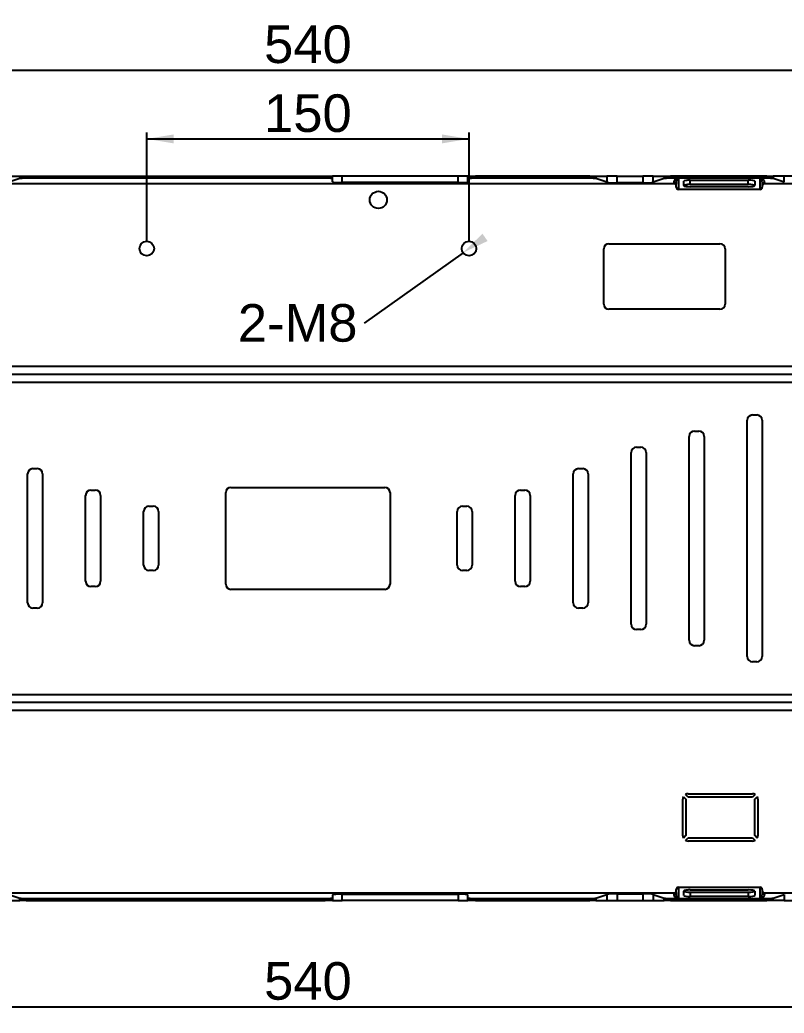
# Model space of a CAD drawing. Header units: millimetres. Extents: x 5415 to 7815, y 1596 to 3293.
# Drawn here: x 7013.6 to 7369.4, y 2325.8 to 2788.5 of the extents above; entities that cross this region are included whole.
import ezdxf

# ---------------------------------------------------------------- set-up
doc = ezdxf.new("R2010")
doc.units = ezdxf.units.MM
doc.styles.get("Standard").update_dxf_attribs({"font": 'arial.ttf'})
doc.dimstyles.new('UDM_1-5', dxfattribs={"dimscale": 5, "dimtxt": 3.5, "dimasz": 2.5, "dimexe": 0.6, "dimexo": 0.6, "dimtad": 1, "dimtoh": 1, "dimzin": 9, "dimdsep": 46, "dimtxsty": 'Standard', "dimcen": 0, "dimclrd": 2, "dimclre": 2, "dimclrt": 2, "dimadec": 0, "dimazin": 2, "dimtfac": 1, "dimtofl": 0, "dimtmove": 0, "dimatfit": 3, "dimfxl": 1, "dimarcsym": 0})

# ---------------------------------------------------------------- blocks, each defined once
blk = doc.blocks.new('*D21')
at = {"color": 2}
for p, q in [((6877.69, 2698.18), (6877.69, 2768.15)), ((7417.69, 2698.18), (7417.69, 2768.15)), ((6877.69, 2765.15), (7417.69, 2765.15))]:
    blk.add_line(p, q, dxfattribs=at)
for points in [[(6877.69, 2765.15), (6890.19, 2763.06), (6890.19, 2767.23)], [(7417.69, 2765.15), (7405.19, 2767.23), (7405.19, 2763.06)]]:
    blk.add_solid(points, dxfattribs=at)
at = {"color": 2, "insert": (7147.69, 2777.02), "char_height": 17.5, "attachment_point": 5}
blk.add_mtext('540', dxfattribs=at)
blk = doc.blocks.new('*D24')
at = {"color": 2}
for p, q in [((6877.69, 2405.23), (6877.69, 2325.82)), ((7417.69, 2405.23), (7417.69, 2325.82)), ((6877.69, 2328.82), (7417.69, 2328.82))]:
    blk.add_line(p, q, dxfattribs=at)
for points in [[(6877.69, 2328.82), (6890.19, 2326.73), (6890.19, 2330.9)], [(7417.69, 2328.82), (7405.19, 2330.9), (7405.19, 2326.73)]]:
    blk.add_solid(points, dxfattribs=at)
at = {"color": 2, "insert": (7147.69, 2340.69), "char_height": 17.5, "attachment_point": 5}
blk.add_mtext('540', dxfattribs=at)
blk = doc.blocks.new('*D28')
at = {"color": 2}
for p, q in [((7072.69, 2684.98), (7072.69, 2736.05)), ((7222.69, 2684.98), (7222.69, 2736.05)), ((7072.69, 2733.05), (7222.69, 2733.05))]:
    blk.add_line(p, q, dxfattribs=at)
for points in [[(7072.69, 2733.05), (7085.19, 2730.97), (7085.19, 2735.13)], [(7222.69, 2733.05), (7210.19, 2735.13), (7210.19, 2730.97)]]:
    blk.add_solid(points, dxfattribs=at)
at = {"color": 2, "insert": (7147.69, 2744.93), "char_height": 17.5, "attachment_point": 5}
blk.add_mtext('150', dxfattribs=at)
blk = doc.blocks.new('*D32')
at = {"color": 2}
blk.add_line((7219.9, 2680.03), (7173.87, 2647.23), dxfattribs=at)
blk.add_solid([(7219.9, 2680.03), (7231.34, 2685.49), (7228.95, 2688.91)], dxfattribs=at)
at = {"color": 2, "insert": (7142.92, 2647.23), "char_height": 17.5, "attachment_point": 5}
blk.add_mtext('2-M8', dxfattribs=at)

msp = doc.modelspace()

# ---------------------------------------------------------------- linework, layer by layer
at = {"color": 7, "linetype": 'Continuous', "lineweight": 25}
for p, q in [((7318.191, 2712.134), (6977.691, 2712.134)), ((7008.485, 2715.733), (7013.595, 2715.733)), ((7013.595, 2714.538), (7008.485, 2712.87)), ((7013.595, 2715.733), (7013.595, 2714.538)), ((7013.595, 2715.733), (7016.493, 2715.733)), ((7016.493, 2715.733), (7016.493, 2714.733)), ((7016.493, 2715.733), (7155.691, 2715.733)), ((7155.691, 2714.733), (7016.493, 2714.733)), ((7155.691, 2715.733), (7155.691, 2714.733)), ((7155.691, 2715.733), (7159.191, 2715.733)), ((7159.191, 2713.092), (7159.191, 2715.733)), ((7163.691, 2715.733), (7159.191, 2715.733)), ((7163.691, 2712.698), (7163.691, 2715.733)), ((7217.691, 2715.733), (7163.691, 2715.733)), ((7217.691, 2712.698), (7163.691, 2712.698)), ((7217.691, 2712.698), (7217.691, 2715.733)), ((7222.191, 2715.733), (7217.691, 2715.733)), ((7222.191, 2713.092), (7222.191, 2715.733)), ((7222.191, 2715.733), (7225.691, 2715.733)), ((7225.691, 2715.733), (7225.691, 2714.733)), ((7278.889, 2715.733), (7225.691, 2715.733)), ((7278.889, 2714.733), (7225.691, 2714.733)), ((7278.889, 2714.733), (7278.889, 2715.733)), ((7278.889, 2715.733), (7281.787, 2715.733)), ((7281.787, 2715.733), (7281.787, 2714.538)), ((7281.787, 2715.733), (7286.897, 2715.733)), ((7286.897, 2712.87), (7281.787, 2714.538)), ((7286.897, 2715.733), (7286.897, 2712.87)), ((7291.726, 2715.733), (7286.897, 2715.733)), ((7291.726, 2712.545), (7291.726, 2715.733)), ((7291.726, 2715.733), (7303.655, 2715.733)), ((7303.655, 2712.545), (7291.726, 2712.545)), ((7303.655, 2715.733), (7303.655, 2712.545)), ((7308.485, 2715.733), (7303.655, 2715.733)), ((7308.485, 2712.87), (7308.485, 2715.733)), ((7308.485, 2715.733), (7313.595, 2715.733)), ((7313.595, 2714.538), (7308.485, 2712.87)), ((7313.595, 2715.733), (7313.595, 2714.538)), ((7313.595, 2715.733), (7316.493, 2715.733)), ((7316.493, 2715.733), (7316.493, 2714.733)), ((7361.389, 2715.733), (7316.493, 2715.733)), ((7320.068, 2714.733), (7316.493, 2714.733)), ((7318.191, 2712.134), (7318.191, 2712.736)), ((7319.191, 2711.13), (7319.191, 2711.74)), ((7358.314, 2714.733), (7320.068, 2714.733)), ((7320.191, 2714.725), (7320.191, 2709.496)), ((7322.691, 2711.29), (7322.691, 2713.294)), ((7325.691, 2713.817), (7352.691, 2713.817)), ((7325.691, 2711.817), (7325.691, 2713.817)), ((7352.691, 2711.817), (7325.691, 2711.817)), ((7352.691, 2711.817), (7352.691, 2713.817)), ((7355.691, 2713.294), (7355.691, 2711.29)), ((7358.191, 2709.496), (7358.191, 2714.725)), ((7361.389, 2714.733), (7358.314, 2714.733)), ((7359.191, 2711.74), (7359.191, 2711.13)), ((7360.191, 2712.736), (7360.191, 2712.134)), ((7427.518, 2712.134), (7360.191, 2712.134)), ((7361.389, 2714.733), (7361.389, 2715.733)), ((7361.389, 2715.733), (7364.287, 2715.733)), ((7364.287, 2715.733), (7364.287, 2714.538)), ((7369.397, 2715.733), (7364.287, 2715.733)), ((7369.397, 2712.87), (7364.287, 2714.538)), ((7369.397, 2712.87), (7369.397, 2715.733)), ((7374.226, 2715.733), (7369.397, 2715.733)), ((7319.191, 2710.511), (7319.191, 2711.13)), ((7358.191, 2709.496), (7320.191, 2709.496)), ((7352.691, 2710.767), (7325.691, 2710.767)), ((7359.191, 2711.13), (7359.191, 2710.511)), ((7287.841, 2684.233), (7339.541, 2684.233)), ((7285.441, 2656.133), (7285.441, 2681.833)), ((7341.941, 2681.833), (7341.941, 2656.133)), ((7339.541, 2653.733), (7287.841, 2653.733)), ((6851.289, 2627.25), (7444.092, 2627.25)), ((7444.025, 2623.337), (6851.357, 2623.337)), ((7443.961, 2619.651), (6851.42, 2619.651)), ((7352.191, 2491.983), (7352.191, 2601.983)), ((7354.691, 2604.483), (7356.691, 2604.483)), ((7359.191, 2601.983), (7359.191, 2491.983)), ((7327.691, 2596.983), (7329.691, 2596.983)), ((7325.191, 2499.483), (7325.191, 2594.483)), ((7332.191, 2594.483), (7332.191, 2499.483)), ((7298.191, 2506.983), (7298.191, 2586.983)), ((7300.691, 2589.483), (7302.691, 2589.483)), ((7305.191, 2586.983), (7305.191, 2506.983)), ((7019.691, 2579.483), (7021.691, 2579.483)), ((7273.691, 2579.483), (7275.691, 2579.483)), ((7017.191, 2516.983), (7017.191, 2576.983)), ((7024.191, 2576.983), (7024.191, 2516.983)), ((7271.191, 2516.983), (7271.191, 2576.983)), ((7278.191, 2576.983), (7278.191, 2516.983)), ((7046.691, 2569.483), (7048.691, 2569.483)), ((7109.441, 2525.633), (7109.441, 2568.333)), ((7111.841, 2570.733), (7183.541, 2570.733)), ((7185.941, 2568.333), (7185.941, 2525.633)), ((7246.691, 2569.483), (7248.691, 2569.483)), ((7044.191, 2526.983), (7044.191, 2566.983)), ((7051.191, 2566.983), (7051.191, 2526.983)), ((7244.191, 2526.983), (7244.191, 2566.983)), ((7251.191, 2566.983), (7251.191, 2526.983)), ((7071.191, 2534.483), (7071.191, 2559.483)), ((7073.691, 2561.983), (7075.691, 2561.983)), ((7078.191, 2559.483), (7078.191, 2534.483)), ((7217.191, 2534.483), (7217.191, 2559.483)), ((7219.691, 2561.983), (7221.691, 2561.983)), ((7224.191, 2559.483), (7224.191, 2534.483)), ((7075.691, 2531.983), (7073.691, 2531.983)), ((7221.691, 2531.983), (7219.691, 2531.983)), ((7048.691, 2524.483), (7046.691, 2524.483)), ((7183.541, 2523.233), (7111.841, 2523.233)), ((7248.691, 2524.483), (7246.691, 2524.483)), ((7021.691, 2514.483), (7019.691, 2514.483)), ((7275.691, 2514.483), (7273.691, 2514.483)), ((7302.691, 2504.483), (7300.691, 2504.483)), ((7329.691, 2496.983), (7327.691, 2496.983)), ((7356.691, 2489.483), (7354.691, 2489.483)), ((6851.42, 2474.314), (7443.961, 2474.314)), ((7444.092, 2466.715), (6851.289, 2466.715)), ((6851.357, 2470.628), (7444.025, 2470.628)), ((7322.191, 2408.483), (7322.191, 2425.483)), ((7322.474, 2426.639), (7323.691, 2425.422)), ((7324.751, 2426.483), (7323.535, 2427.699)), ((7323.691, 2425.422), (7323.691, 2408.543)), ((7324.691, 2427.983), (7354.691, 2427.983)), ((7354.63, 2426.483), (7324.751, 2426.483)), ((7355.847, 2427.699), (7354.63, 2426.483)), ((7355.691, 2425.422), (7356.907, 2426.639)), ((7355.691, 2408.543), (7355.691, 2425.422)), ((7357.191, 2425.483), (7357.191, 2408.483)), ((7323.691, 2408.543), (7322.474, 2407.327)), ((7323.535, 2406.266), (7324.751, 2407.483)), ((7354.691, 2405.983), (7324.691, 2405.983)), ((7324.751, 2407.483), (7354.63, 2407.483)), ((7354.63, 2407.483), (7355.847, 2406.266)), ((7356.907, 2407.327), (7355.691, 2408.543)), ((7319.191, 2382.835), (7319.191, 2383.454)), ((7320.191, 2384.469), (7320.191, 2379.24)), ((7320.191, 2384.469), (7358.191, 2384.469)), ((7325.691, 2383.198), (7352.691, 2383.198)), ((7358.191, 2379.24), (7358.191, 2384.469)), ((7359.191, 2383.454), (7359.191, 2382.835)), ((6977.691, 2381.831), (7318.191, 2381.831)), ((7008.485, 2381.096), (7013.595, 2379.427)), ((7008.485, 2378.233), (7013.595, 2378.233)), ((7013.595, 2378.233), (7013.595, 2379.427)), ((7016.493, 2378.233), (7013.595, 2378.233)), ((7016.493, 2379.233), (7155.691, 2379.233)), ((7016.493, 2379.233), (7016.493, 2378.233)), ((7016.493, 2378.233), (7155.691, 2378.233)), ((7155.691, 2378.233), (7155.691, 2379.233)), ((7159.191, 2378.233), (7155.691, 2378.233)), ((7159.191, 2380.873), (7159.191, 2378.233)), ((7159.191, 2378.233), (7163.691, 2378.233)), ((7163.691, 2381.267), (7217.691, 2381.267)), ((7163.691, 2378.233), (7163.691, 2381.267)), ((7217.691, 2378.233), (7163.691, 2378.233)), ((7217.691, 2381.267), (7217.691, 2378.233)), ((7217.691, 2378.233), (7222.191, 2378.233)), ((7222.191, 2378.233), (7222.191, 2380.873)), ((7225.691, 2378.233), (7222.191, 2378.233)), ((7225.691, 2379.233), (7278.889, 2379.233)), ((7225.691, 2379.233), (7225.691, 2378.233)), ((7225.691, 2378.233), (7278.889, 2378.233)), ((7278.889, 2378.233), (7278.889, 2379.233)), ((7281.787, 2378.233), (7278.889, 2378.233)), ((7281.787, 2379.427), (7286.897, 2381.096)), ((7281.787, 2379.427), (7281.787, 2378.233)), ((7281.787, 2378.233), (7286.897, 2378.233)), ((7286.897, 2381.096), (7286.897, 2378.233)), ((7286.897, 2378.233), (7291.726, 2378.233)), ((7291.726, 2381.42), (7303.655, 2381.42)), ((7291.726, 2381.42), (7291.726, 2378.233)), ((7291.726, 2378.233), (7303.655, 2378.233)), ((7303.655, 2381.42), (7303.655, 2378.233)), ((7303.655, 2378.233), (7308.485, 2378.233)), ((7308.485, 2381.096), (7313.595, 2379.427)), ((7308.485, 2381.096), (7308.485, 2378.233)), ((7308.485, 2378.233), (7313.595, 2378.233)), ((7313.595, 2378.233), (7313.595, 2379.427)), ((7316.493, 2378.233), (7313.595, 2378.233)), ((7316.493, 2379.233), (7320.068, 2379.233)), ((7316.493, 2379.233), (7316.493, 2378.233)), ((7316.493, 2378.233), (7361.389, 2378.233)), ((7318.191, 2381.229), (7318.191, 2381.831)), ((7319.191, 2382.225), (7319.191, 2382.835)), ((7320.068, 2379.233), (7358.314, 2379.233)), ((7322.691, 2380.671), (7322.691, 2382.675)), ((7325.691, 2382.148), (7325.691, 2380.148)), ((7325.691, 2382.148), (7352.691, 2382.148)), ((7352.691, 2380.148), (7325.691, 2380.148)), ((7352.691, 2382.148), (7352.691, 2380.148)), ((7355.691, 2382.675), (7355.691, 2380.671)), ((7358.314, 2379.233), (7361.389, 2379.233)), ((7359.191, 2382.835), (7359.191, 2382.225)), ((7360.191, 2381.831), (7360.191, 2381.229)), ((7360.191, 2381.831), (7427.518, 2381.831)), ((7361.389, 2378.233), (7361.389, 2379.233)), ((7364.287, 2378.233), (7361.389, 2378.233)), ((7364.287, 2379.427), (7369.397, 2381.096)), ((7364.287, 2378.233), (7364.287, 2379.427)), ((7369.397, 2378.233), (7364.287, 2378.233)), ((7369.397, 2381.096), (7369.397, 2378.233)), ((7369.397, 2378.233), (7374.226, 2378.233))]:
    msp.add_line(p, q, dxfattribs=at)
for centre, radius in [((7180.491, 2704.633), 4), ((7072.691, 2681.983), 3.4), ((7222.691, 2681.983), 3.4)]:
    msp.add_circle(centre, radius, dxfattribs=at)
for centre, radius, start, end in [((7318.193, 2711.738), 0.998, 0.10943, 90.10901), ((7360.189, 2711.738), 0.998, 89.89099, 179.89057), ((7287.841, 2681.833), 2.4, 90, 180), ((7339.541, 2681.833), 2.4, 0, 90), ((7287.841, 2656.133), 2.4, 180, 270), ((7339.541, 2656.133), 2.4, 270, 0), ((7354.691, 2601.983), 2.5, 90, 180), ((7356.691, 2601.983), 2.5, 0, 90), ((7327.691, 2594.483), 2.5, 90, 180), ((7329.691, 2594.483), 2.5, 0, 90), ((7300.691, 2586.983), 2.5, 90, 180), ((7302.691, 2586.983), 2.5, 0, 90), ((7019.691, 2576.983), 2.5, 90, 180), ((7021.691, 2576.983), 2.5, 0, 90), ((7273.691, 2576.983), 2.5, 90, 180), ((7275.691, 2576.983), 2.5, 0, 90), ((7046.691, 2566.983), 2.5, 90, 180), ((7048.691, 2566.983), 2.5, 0, 90), ((7111.841, 2568.333), 2.4, 90, 180), ((7183.541, 2568.333), 2.4, 0, 90), ((7246.691, 2566.983), 2.5, 90, 180), ((7248.691, 2566.983), 2.5, 0, 90), ((7073.691, 2559.483), 2.5, 90, 180), ((7075.691, 2559.483), 2.5, 0, 90), ((7219.691, 2559.483), 2.5, 90, 180), ((7221.691, 2559.483), 2.5, 0, 90), ((7073.691, 2534.483), 2.5, 180, 270), ((7075.691, 2534.483), 2.5, 270, 0), ((7219.691, 2534.483), 2.5, 180, 270), ((7221.691, 2534.483), 2.5, 270, 0), ((7046.691, 2526.983), 2.5, 180, 270), ((7048.691, 2526.983), 2.5, 270, 0), ((7246.691, 2526.983), 2.5, 180, 270), ((7248.691, 2526.983), 2.5, 270, 0), ((7111.841, 2525.633), 2.4, 180, 270), ((7183.541, 2525.633), 2.4, 270, 0), ((7019.691, 2516.983), 2.5, 180, 270), ((7021.691, 2516.983), 2.5, 270, 0), ((7273.691, 2516.983), 2.5, 180, 270), ((7275.691, 2516.983), 2.5, 270, 0), ((7300.691, 2506.983), 2.5, 180, 270), ((7302.691, 2506.983), 2.5, 270, 0), ((7327.691, 2499.483), 2.5, 180, 270), ((7329.691, 2499.483), 2.5, 270, 0), ((7354.691, 2491.983), 2.5, 180, 270), ((7356.691, 2491.983), 2.5, 270, 0), ((7324.691, 2425.483), 2.5, 152.4576, 180), ((7324.691, 2425.483), 2.5, 90, 117.5424), ((7354.691, 2425.483), 2.5, 62.4576, 90), ((7354.691, 2425.483), 2.5, 0, 27.5424), ((7324.691, 2408.483), 2.5, 180, 207.5424), ((7324.691, 2408.483), 2.5, 242.4576, 270), ((7354.691, 2408.483), 2.5, 270, 297.5424), ((7354.691, 2408.483), 2.5, 332.4576, 0), ((7318.193, 2382.227), 0.998, 269.89099, 359.89057), ((7360.189, 2382.227), 0.998, 180.10943, 270.10901)]:
    msp.add_arc(centre, radius, start, end, dxfattribs=at)
for centre, major_axis, ratio, start_param, end_param in [((7016.493, 2714.47), (3, 0), 0.0874887, 1.5707963, 2.8797933), ((7155.691, 2714.426), (3.5, 0), 0.0874887, 0, 1.5707963), ((7163.691, 2713.092), (4.5, 0), 0.0874887, 3.1415927, 4.712389), ((7217.691, 2713.092), (4.5, 0), 0.0874887, 4.712389, 0), ((7225.691, 2714.426), (3.5, 0), 0.0874887, 1.5707963, 3.1415927), ((7278.889, 2714.47), (3, 0), 0.0874887, 0.2617994, 1.5707963), ((7291.726, 2712.983), (5, 0), 0.0874887, 3.403392, 4.712389), ((7303.655, 2712.983), (5, 0), 0.0874887, 4.712389, 6.0213859), ((7316.493, 2714.47), (3, 0), 0.0874887, 1.5707963, 2.8797933), ((7318.191, 2711.13), (0, -1.004), 0.9961947, 1.5707963, 3.1415927), ((7325.691, 2713.294), (3, 0), 0.1743115, 1.5707963, 3.1415927), ((7325.691, 2711.294), (3, 0), 0.1743115, 1.5707963, 3.1415927), ((7352.691, 2713.294), (3, 0), 0.1743115, 0, 1.5707963), ((7352.691, 2711.294), (3, 0), 0.1743115, 0, 1.5707963), ((7360.191, 2711.13), (0, 1.004), 0.9961947, 0, 1.5707963), ((7361.389, 2714.47), (3, 0), 0.0874887, 0.2617994, 1.5707963), ((7320.191, 2710.511), (0, 1.015), 0.9848078, 1.5707963, 3.1415927), ((7325.691, 2711.29), (3, 0), 0.1743115, 3.1415927, 4.712389), ((7352.691, 2711.29), (3, 0), 0.1743115, 4.712389, 0), ((7358.191, 2710.511), (0, 1.015), 0.9848078, 3.1415927, 4.712389), ((7320.191, 2383.454), (0, -1.015), 0.9848078, 3.1415927, 4.712389), ((7325.691, 2382.675), (3, 0), 0.1743115, 1.5707963, 3.1415927), ((7352.691, 2382.675), (3, 0), 0.1743115, 0, 1.5707963), ((7358.191, 2383.454), (0, -1.015), 0.9848078, 1.5707963, 3.1415927), ((7016.493, 2379.495), (3, 0), 0.0874887, 3.403392, 4.712389), ((7155.691, 2379.539), (3.5, 0), 0.0874887, 4.712389, 0), ((7163.691, 2380.873), (4.5, 0), 0.0874887, 1.5707963, 3.1415927), ((7217.691, 2380.873), (4.5, 0), 0.0874887, 0, 1.5707963), ((7225.691, 2379.539), (3.5, 0), 0.0874887, 3.1415927, 4.712389), ((7278.889, 2379.495), (3, 0), 0.0874887, 4.712389, 6.0213859), ((7291.726, 2380.982), (5, 0), 0.0874887, 1.5707963, 2.8797933), ((7303.655, 2380.982), (5, 0), 0.0874887, 0.2617994, 1.5707963), ((7316.493, 2379.495), (3, 0), 0.0874887, 3.403392, 4.712389), ((7318.191, 2382.835), (0, -1.004), 0.9961947, 0, 1.5707963), ((7325.691, 2382.671), (3, 0), 0.1743115, 3.1415927, 4.712389), ((7325.691, 2380.671), (3, 0), 0.1743115, 3.1415927, 4.712389), ((7352.691, 2382.671), (3, 0), 0.1743115, 4.712389, 0), ((7352.691, 2380.671), (3, 0), 0.1743115, 4.712389, 0), ((7360.191, 2382.835), (0, -1.004), 0.9961947, 4.712389, 0), ((7361.389, 2379.495), (3, 0), 0.0874887, 4.712389, 6.0213859)]:
    msp.add_ellipse(centre, major_axis=major_axis, ratio=ratio, start_param=start_param, end_param=end_param, dxfattribs=at)
for points, knots in [([(7318.191, 2712.736), (7318.202, 2712.896), (7318.223, 2713.212), (7318.399, 2713.669), (7318.662, 2714.052), (7318.978, 2714.343), (7319.296, 2714.535), (7319.585, 2714.653), (7319.841, 2714.707), (7319.967, 2714.725), (7320.037, 2714.73), (7320.068, 2714.733)], [0, 0, 0, 0, 0.2380178, 0.4713073, 0.6809453, 0.8093917, 0.9072263, 0.9694007, 0.9879405, 0.9947002, 1, 1, 1, 1]), ([(7319.191, 2711.74), (7319.228, 2712.444), (7319.277, 2713.37), (7319.661, 2714.347), (7319.928, 2714.634), (7320.061, 2714.703), (7320.129, 2714.72), (7320.162, 2714.724), (7320.179, 2714.725), (7320.187, 2714.725), (7320.191, 2714.725)], [0, 0, 0, 0, 0.7046346, 0.9269917, 0.980052, 0.9937793, 0.9976365, 0.9989414, 0.9994885, 1, 1, 1, 1]), ([(7320.191, 2714.725), (7320.183, 2714.726), (7320.167, 2714.728), (7320.126, 2714.732), (7320.091, 2714.732), (7320.068, 2714.733)], [0, 0, 0, 0, 0.2349468, 0.4737393, 1, 1, 1, 1]), ([(7358.314, 2714.733), (7358.29, 2714.732), (7358.256, 2714.732), (7358.215, 2714.728), (7358.199, 2714.726), (7358.191, 2714.725)], [0, 0, 0, 0, 0.5262607, 0.7650532, 1, 1, 1, 1]), ([(7358.191, 2714.725), (7358.195, 2714.725), (7358.203, 2714.725), (7358.22, 2714.724), (7358.253, 2714.72), (7358.321, 2714.703), (7358.453, 2714.634), (7358.721, 2714.347), (7359.105, 2713.37), (7359.154, 2712.444), (7359.191, 2711.74)], [0, 0, 0, 0, 0.0005115, 0.0010586, 0.0023635, 0.0062207, 0.019948, 0.0730083, 0.2953654, 1, 1, 1, 1]), ([(7358.314, 2714.733), (7358.345, 2714.73), (7358.437, 2714.723), (7358.551, 2714.705), (7358.704, 2714.672), (7358.864, 2714.622), (7359.121, 2714.517), (7359.401, 2714.343), (7359.721, 2714.052), (7359.982, 2713.669), (7360.159, 2713.212), (7360.18, 2712.896), (7360.191, 2712.736)], [0, 0, 0, 0, 0.0052957, 0.0160324, 0.0305984, 0.0577563, 0.0928115, 0.1906113, 0.319083, 0.5286911, 0.7619812, 1, 1, 1, 1]), ([(7320.068, 2379.233), (7320.037, 2379.235), (7319.944, 2379.242), (7319.83, 2379.26), (7319.678, 2379.293), (7319.517, 2379.343), (7319.26, 2379.448), (7318.98, 2379.622), (7318.661, 2379.913), (7318.399, 2380.296), (7318.223, 2380.753), (7318.202, 2381.069), (7318.191, 2381.229)], [0, 0, 0, 0, 0.0052957, 0.0160324, 0.0305984, 0.0577563, 0.0928115, 0.1906113, 0.319083, 0.5286911, 0.7619812, 1, 1, 1, 1]), ([(7320.191, 2379.24), (7320.187, 2379.24), (7320.179, 2379.24), (7320.162, 2379.241), (7320.129, 2379.245), (7320.061, 2379.262), (7319.928, 2379.331), (7319.661, 2379.618), (7319.277, 2380.595), (7319.228, 2381.521), (7319.191, 2382.225)], [0, 0, 0, 0, 0.0005115, 0.0010586, 0.0023635, 0.0062207, 0.019948, 0.0730083, 0.2953654, 1, 1, 1, 1]), ([(7320.068, 2379.233), (7320.091, 2379.233), (7320.126, 2379.233), (7320.167, 2379.237), (7320.183, 2379.239), (7320.191, 2379.24)], [0, 0, 0, 0, 0.5262607, 0.7650532, 1, 1, 1, 1]), ([(7359.191, 2382.225), (7359.154, 2381.521), (7359.105, 2380.595), (7358.721, 2379.618), (7358.453, 2379.331), (7358.321, 2379.262), (7358.253, 2379.245), (7358.22, 2379.241), (7358.203, 2379.24), (7358.195, 2379.24), (7358.191, 2379.24)], [0, 0, 0, 0, 0.7046346, 0.9269917, 0.980052, 0.9937793, 0.9976365, 0.9989414, 0.9994885, 1, 1, 1, 1]), ([(7358.314, 2379.233), (7358.29, 2379.233), (7358.256, 2379.233), (7358.215, 2379.237), (7358.199, 2379.239), (7358.191, 2379.24)], [0, 0, 0, 0, 0.5262607, 0.7650532, 1, 1, 1, 1]), ([(7360.191, 2381.229), (7360.18, 2381.069), (7360.159, 2380.753), (7359.983, 2380.296), (7359.72, 2379.913), (7359.404, 2379.622), (7359.086, 2379.43), (7358.797, 2379.312), (7358.54, 2379.258), (7358.415, 2379.24), (7358.345, 2379.235), (7358.314, 2379.233)], [0, 0, 0, 0, 0.2380178, 0.4713073, 0.6809453, 0.8093917, 0.9072263, 0.9694007, 0.9879405, 0.9947002, 1, 1, 1, 1])]:
    msp.add_open_spline(points, degree=3, knots=knots, dxfattribs=at)

# ---------------------------------------------------------------- dimensions: what is measured, and where the dimension line sits
for base, p1, p2, picture, middle in [((7417.691, 2765.148), (6877.691, 2695.182), (7417.691, 2695.182), '*D21', (7147.691, 2777.023)), ((7417.691, 2328.817), (6877.691, 2408.233), (7417.691, 2408.233), '*D24', (7147.691, 2340.692))]:
    dim = msp.add_linear_dim(base=base, p1=p1, p2=p2, dimstyle='UDM_1-5', override={"dimtmove": 1})
    dim.commit()
    dim.dimension.update_dxf_attribs({"geometry": picture, "text_midpoint": middle})
dim = msp.add_linear_dim(base=(7222.691, 2733.051), p1=(7072.691, 2681.983), p2=(7222.691, 2681.983), dimstyle='UDM_1-5')
dim.commit()
dim.dimension.update_dxf_attribs({"geometry": '*D28', "text_midpoint": (7147.691, 2744.926)})
dim = msp.add_radius_dim(center=(7222.691, 2681.983), mpoint=(7219.905, 2680.034), text='2-M8', dimstyle='UDM_1-5')
dim.commit()
dim.dimension.update_dxf_attribs({"geometry": '*D32', "text_midpoint": (7142.917, 2647.225), "dimtype": 164})

doc.saveas('drawing.dxf')
